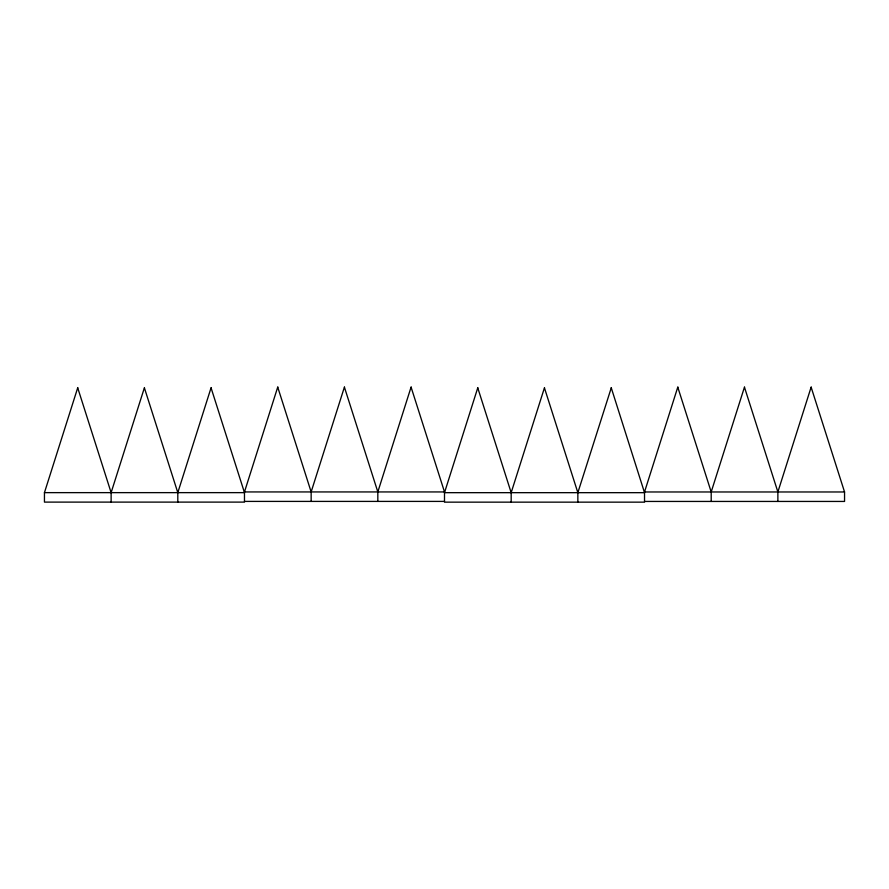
<?xml version="1.0" encoding="UTF-8"?>
<svg xmlns="http://www.w3.org/2000/svg" width="889" height="889" viewBox="0 0 889 889"><rect width="100%" height="100%" fill="white"/><g stroke="black" fill="none" stroke-linecap="round" stroke-linejoin="round"><path stroke-width="1.33" d="M277.812 386.848L244.475 491.939L244.475 502.107L44.45 502.107L44.45 492.639L77.788 387.56M111.125 502.107L111.125 492.639L144.463 387.56M177.8 502.107L177.8 492.639L211.138 387.56M311.15 501.407L311.15 491.939L344.488 386.848M377.825 501.407L377.825 491.939L411.163 386.848M477.838 387.593L444.5 492.673L644.525 492.673L611.188 387.593M511.175 502.152L511.175 492.673L544.513 387.593M577.85 502.152L577.85 492.673L611.188 388.115M411.163 387.382L444.5 491.939L444.5 502.152L644.525 502.152L644.525 491.973L677.863 386.893M711.2 501.44L711.2 491.973L744.538 386.893M777.875 501.44L777.875 491.973L811.213 386.893M244.475 491.939L444.5 491.939M644.525 491.973L844.55 491.973L844.55 501.44L644.525 501.44M44.45 492.639L244.475 492.639L211.138 388.082M244.475 501.407L444.5 501.407M811.213 387.415L844.55 491.973M744.538 387.415L777.875 491.973M677.863 387.415L711.2 491.973M544.513 388.115L577.85 492.673M477.838 388.115L511.175 492.673M344.488 387.382L377.825 491.939M277.812 387.382L311.15 491.939M144.463 388.082L177.8 492.639M77.788 388.082L111.125 492.639"/></g></svg>
